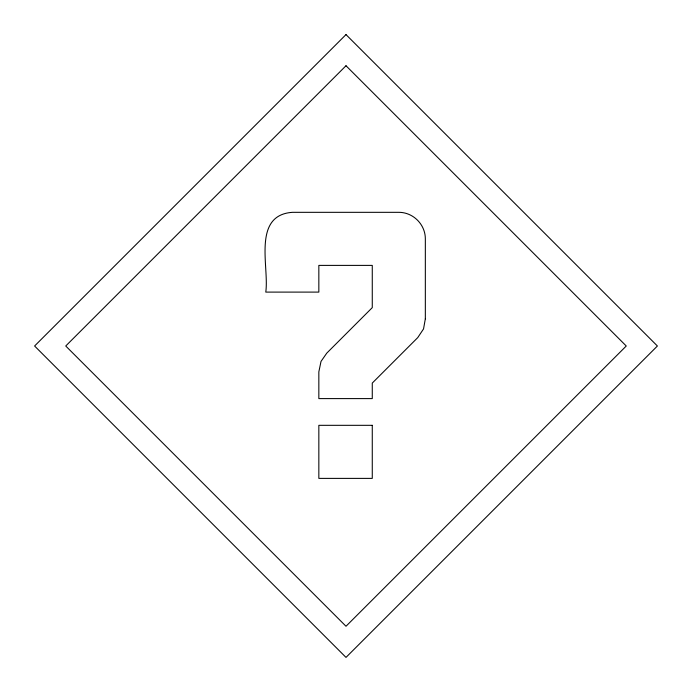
<?xml version="1.0" encoding="UTF-8"?>
<svg xmlns="http://www.w3.org/2000/svg" width="692" height="692" viewBox="0 0 692 692"><rect width="100%" height="100%" fill="white"/><g stroke="black" fill="none" stroke-linecap="round" stroke-linejoin="round"><path stroke-width="1.04" d="M425.338 318.822L423.539 328.925L417.76 337.592L372.27 383.083L372.27 398.601L318.839 398.601L318.839 371.889L321.01 361.423L326.788 353.119L372.27 307.629L372.27 265.391L318.839 265.391L318.839 292.102L265.771 292.102C269.396 267 251.949 215.082 292.491 212.323L398.99 212.323C413.236 212.401 425.269 224.424 425.338 238.671L425.338 318.822M346 34.6L34.6 346L346 657.4L657.4 346L346 34.6M346 65.74L65.74 346L346 626.26L626.26 346L346 65.74M372.27 425.32L318.839 425.32L318.839 478.388L372.27 478.388L372.27 425.32"/></g></svg>
